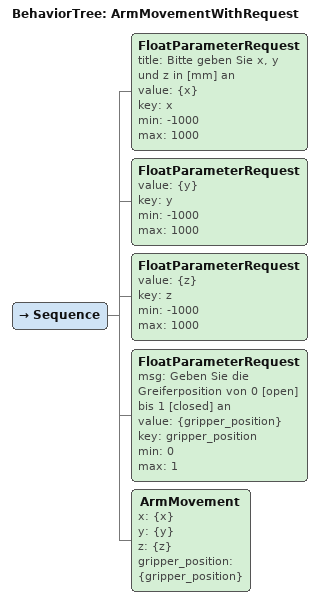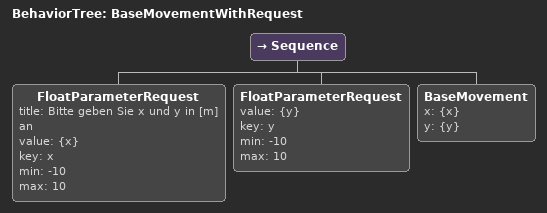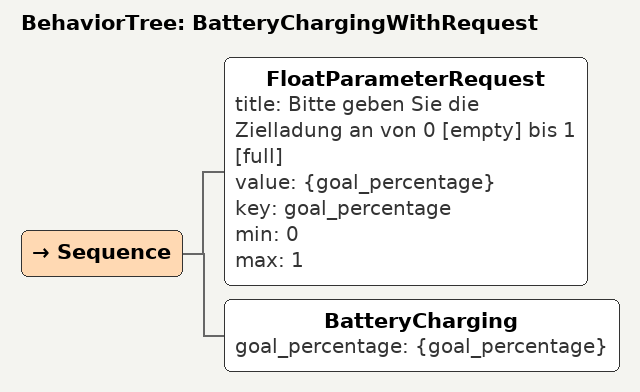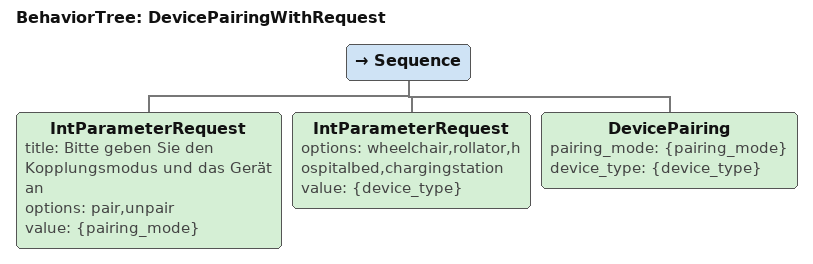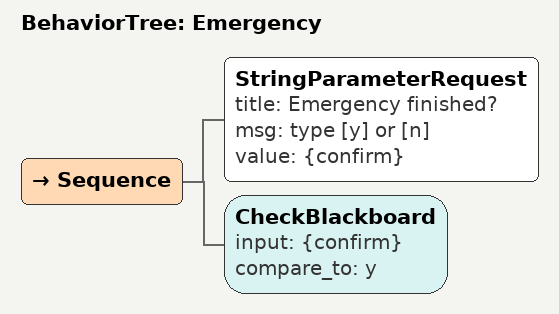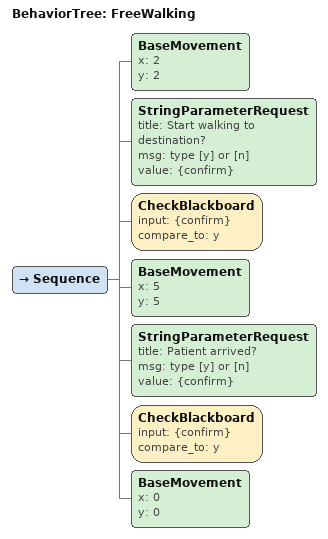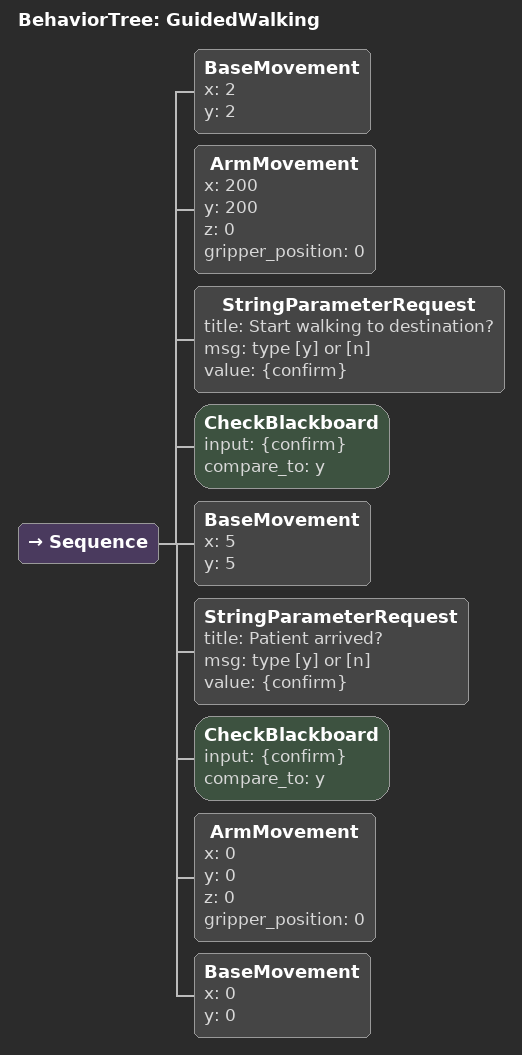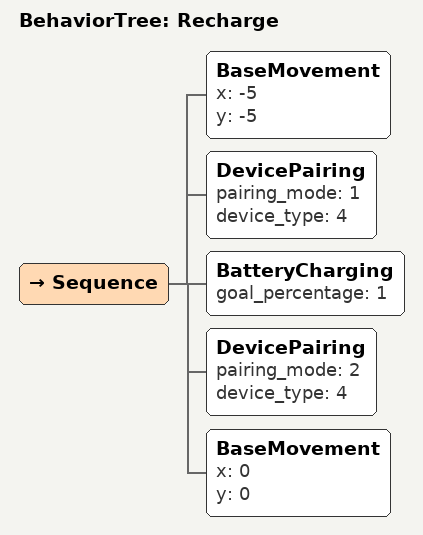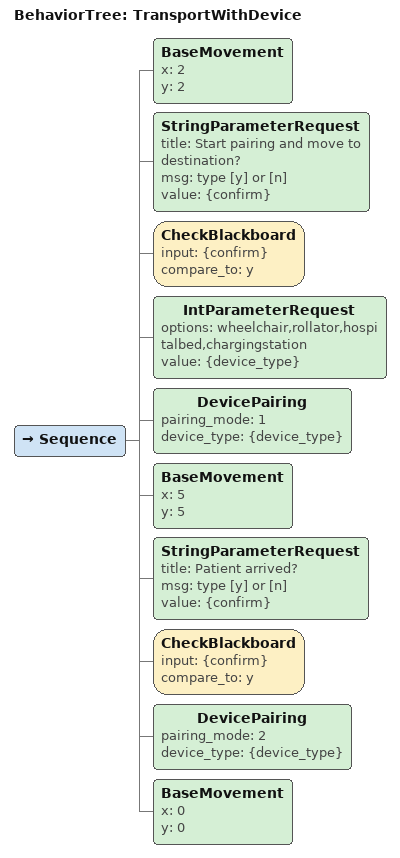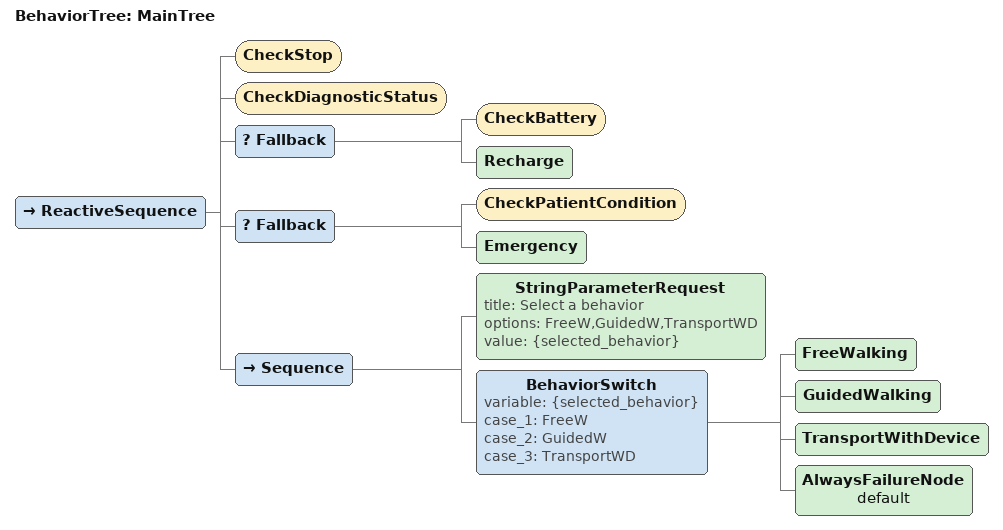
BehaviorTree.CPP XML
<root main_tree_to_execute = "MainTree" >

    <BehaviorTree ID="ArmMovementWithRequest">
        <Sequence>
            <FloatParameterRequest title="Bitte geben Sie x, y und z in [mm] an"
                                   value="{x}" key="x" min="-1000" max="1000"/>
            <FloatParameterRequest value="{y}" key="y" min="-1000" max="1000"/>
            <FloatParameterRequest value="{z}" key="z" min="-1000" max="1000"/>
            <FloatParameterRequest msg="Geben Sie die Greiferposition von 0 [open] bis 1 [closed] an"
                                   value="{gripper_position}" key="gripper_position" min="0" max="1"/>
            <ArmMovement x="{x}" y="{y}" z="{z}" gripper_position="{gripper_position}"/>
        </Sequence>
    </BehaviorTree>

    <BehaviorTree ID="BaseMovementWithRequest">
        <Sequence>
            <FloatParameterRequest title="Bitte geben Sie x und y in [m] an"
                                   value="{x}" key="x" min="-10" max="10"/>
            <FloatParameterRequest value="{y}" key="y" min="-10" max="10"/>
            <BaseMovement x="{x}" y="{y}"/>
        </Sequence>
    </BehaviorTree>

    <BehaviorTree ID="BatteryChargingWithRequest">
        <Sequence>
            <FloatParameterRequest title="Bitte geben Sie die Zielladung an von 0 [empty] bis 1 [full]"
                                   value="{goal_percentage}" key="goal_percentage" min="0" max="1"/>
            <BatteryCharging goal_percentage="{goal_percentage}"/>
        </Sequence>
    </BehaviorTree>

    <BehaviorTree ID="DevicePairingWithRequest">
        <Sequence>
            <!--pairing_mode und device_type müssen den Konstanten im .action file entsprechen-->
            <IntParameterRequest title="Bitte geben Sie den Kopplungsmodus und das Gerät an"
                                   options="pair,unpair"
                                   value="{pairing_mode}"/>
            <IntParameterRequest options="wheelchair,rollator,hospitalbed,chargingstation"
                                   value="{device_type}"/>
            <DevicePairing pairing_mode="{pairing_mode}" device_type="{device_type}"/>
        </Sequence>
    </BehaviorTree>

    <BehaviorTree ID="Emergency">
        <Sequence>
            <StringParameterRequest title="Emergency finished?"
                                    msg="type [y] or [n]"
                                    value="{confirm}"/>
            <CheckBlackboard input="{confirm}" compare_to="y" />
        </Sequence>
    </BehaviorTree>

    <BehaviorTree ID="FreeWalking">
        <Sequence>
            <!--room1 = (2,2)-->
            <BaseMovement x="2" y="2"/>
            <StringParameterRequest title="Start walking to destination?"
                                    msg="type [y] or [n]"
                                    value="{confirm}"/>
            <CheckBlackboard input="{confirm}" compare_to="y" />
            <!--room2 = (5,5)-->
            <BaseMovement x="5" y="5"/>
            <StringParameterRequest title="Patient arrived?"
                                    msg="type [y] or [n]"
                                    value="{confirm}"/>
            <CheckBlackboard input="{confirm}" compare_to="y" />
            <!--waiting_area = (0,0)-->
            <BaseMovement x="0" y="0"/>
        </Sequence>
    </BehaviorTree>

    <BehaviorTree ID="GuidedWalking">
        <Sequence>
            <!--room1 = (2,2)-->
            <BaseMovement x="2" y="2"/>
            <!--arm_support_position = (200,200,0,0)-->
            <ArmMovement x="200" y="200" z="0" gripper_position="0"/>
            <StringParameterRequest title="Start walking to destination?"
                                    msg="type [y] or [n]"
                                    value="{confirm}"/>
            <CheckBlackboard input="{confirm}" compare_to="y" />
            <!--room2 = (5,5)-->
            <BaseMovement x="5" y="5"/>
            <StringParameterRequest title="Patient arrived?"
                                    msg="type [y] or [n]"
                                    value="{confirm}"/>
            <CheckBlackboard input="{confirm}" compare_to="y" />
            <!--arm_home_position = (0,0,0,0)-->
            <ArmMovement x="0" y="0" z="0" gripper_position="0"/>
            <!--waiting_area = (0,0)-->
            <BaseMovement x="0" y="0"/>
        </Sequence>
    </BehaviorTree>

    <BehaviorTree ID="Recharge">
        <Sequence>
            <!--charging_station = (-5,-5)-->
            <BaseMovement x="-5" y="-5"/>
            <!--mode 1 = pair, type 4 = chargingstation-->
            <DevicePairing pairing_mode="1" device_type="4"/>
            <BatteryCharging goal_percentage="1"/>
            <!--mode 2 = unpair, type 4 = chargingstation-->
            <DevicePairing pairing_mode="2" device_type="4"/>
            <!--waiting_area = (0,0)-->
            <BaseMovement x="0" y="0"/>
        </Sequence>
    </BehaviorTree>

    <BehaviorTree ID="TransportWithDevice">
        <Sequence>
            <!--room1 = (2,2)-->
            <BaseMovement x="2" y="2"/>
            <StringParameterRequest title="Start pairing and move to destination?"
                                    msg="type [y] or [n]"
                                    value="{confirm}"/>
            <CheckBlackboard input="{confirm}" compare_to="y" />
            <IntParameterRequest options="wheelchair,rollator,hospitalbed,chargingstation"
                                   value="{device_type}"/>
            <!--mode 1 = pair-->
            <DevicePairing pairing_mode="1" device_type="{device_type}"/>
            <!--room2 = (5,5)-->
            <BaseMovement x="5" y="5"/>
            <StringParameterRequest title="Patient arrived?"
                                    msg="type [y] or [n]"
                                    value="{confirm}"/>
            <CheckBlackboard input="{confirm}" compare_to="y" />
            <!--mode 2 = unpair-->
            <DevicePairing pairing_mode="2" device_type="{device_type}"/>
            <!--waiting_area = (0,0)-->
            <BaseMovement x="0" y="0"/>
        </Sequence>
    </BehaviorTree>

    <BehaviorTree ID="MainTree">
        <ReactiveSequence>
            <CheckStop/>
            <CheckDiagnosticStatus/>
            <Fallback>
                <CheckBattery/>
                <Recharge/>
            </Fallback>
            <Fallback>
                <CheckPatientCondition/>
                <Emergency/>
            </Fallback>
            <Sequence>
                <StringParameterRequest title="Select a behavior"
                                       options="FreeW,GuidedW,TransportWD"
                                       value="{selected_behavior}"/>
                <BehaviorSwitch variable="{selected_behavior}" case_1="FreeW" case_2="GuidedW" case_3="TransportWD">
                    <FreeWalking/>
                    <GuidedWalking/>
                    <TransportWithDevice/>
                    <AlwaysFailureNode name="default"/>
                </BehaviorSwitch>
            </Sequence>
        </ReactiveSequence>
    </BehaviorTree>

 </root>
